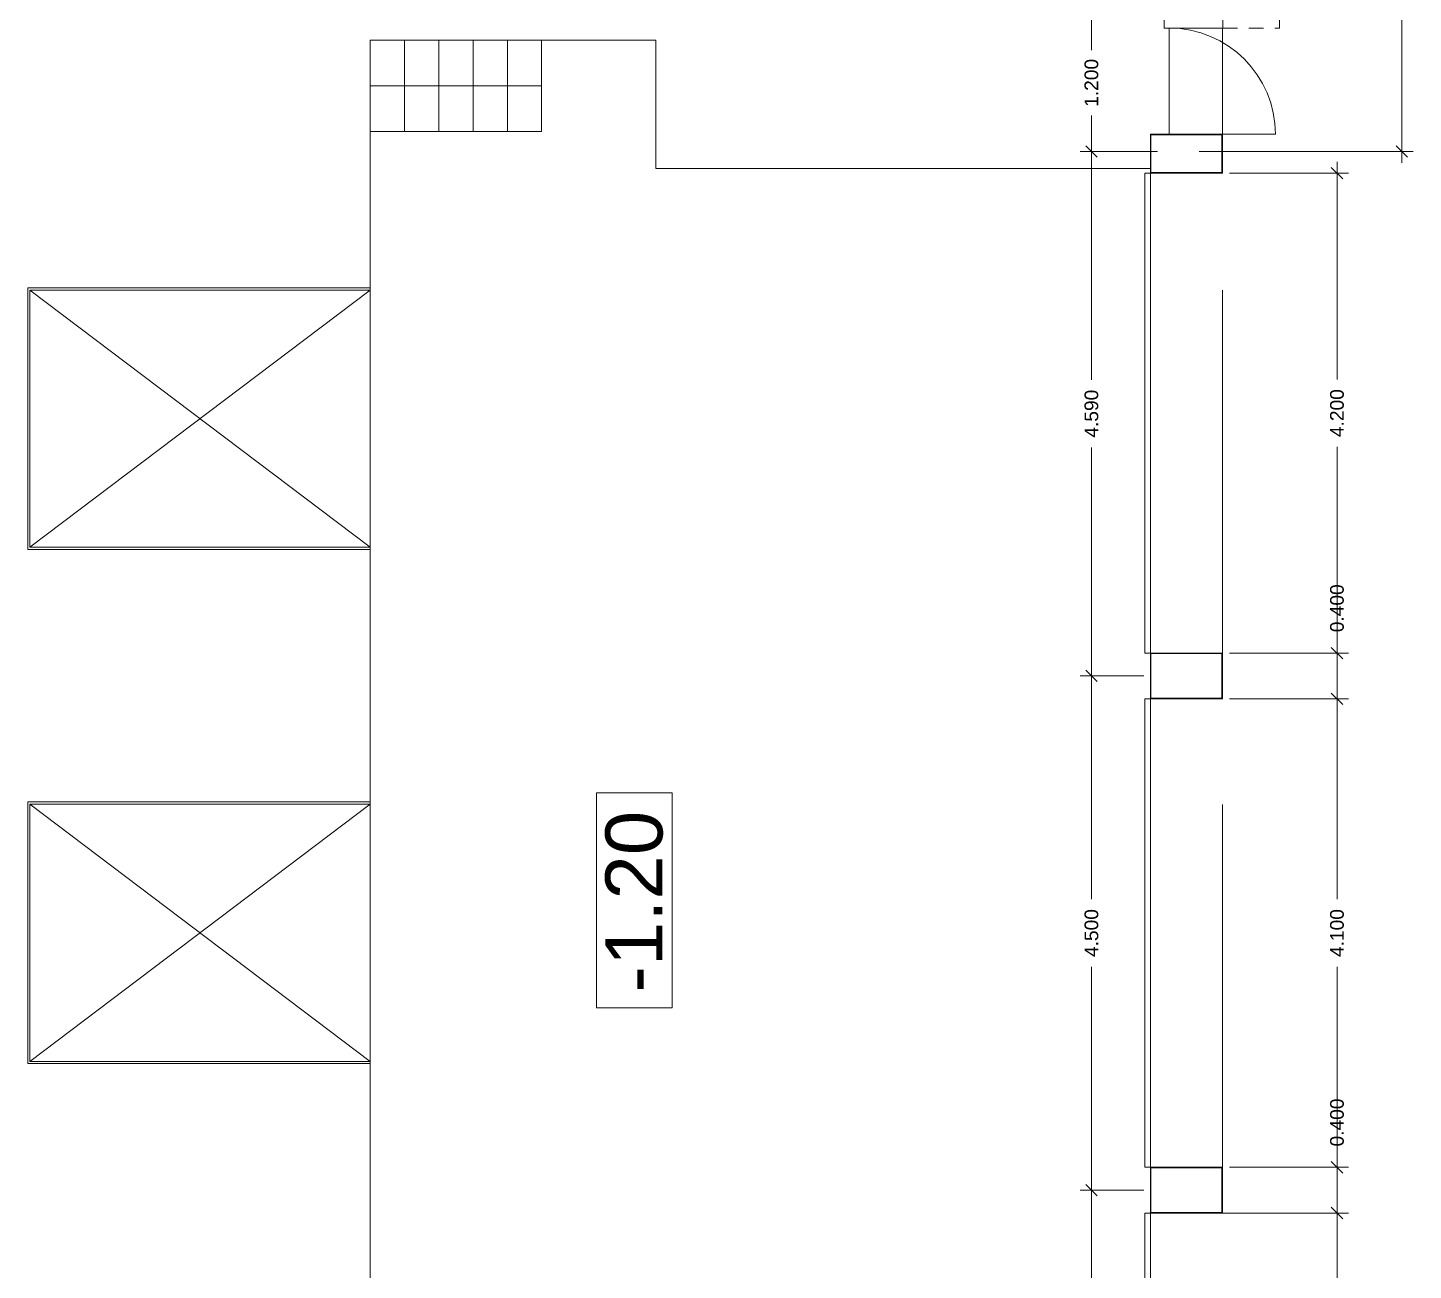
# Model space of a CAD drawing. Header units: millimetres. Extents: x -32 to 1412, y -324 to 2887.
# Drawn here: x 1051.72 to 1063.85, y 1920.69 to 1931.57 of the extents above; entities that cross this region are included whole.
import ezdxf

# ---------------------------------------------------------------- set-up
doc = ezdxf.new("R2010")
doc.units = ezdxf.units.MM
doc.header["$LTSCALE"] = 0.5
doc.linetypes.add('HIDDEN', pattern=[9.525, 6.35, -3.175])
doc.layers.get('0').update_dxf_attribs({"linetype": 'CONTINUOUS'})
doc.layers.add('arquitetura', color=252, linetype='CONTINUOUS', lineweight=5)
doc.styles.add('ARIAL', font='arial.ttf')

# ---------------------------------------------------------------- blocks, each defined once
blk = doc.blocks.new('_OBLIQUE')
at = {"color": 0, "linetype": 'ByBlock'}
blk.add_line((-0.5, -0.5), (0.5, 0.5), dxfattribs=at)

msp = doc.modelspace()

# ---------------------------------------------------------------- linework, layer by layer
at = {"layer": 'arquitetura', "color": 252, "linetype": 'HIDDEN', "ltscale": 0.04}
for p, q in [((1062.676, 1931.564), (1062.676, 1958.58)), ((1062.181, 1931.564), (1062.676, 1931.564))]:
    msp.add_line(p, q, dxfattribs=at)
at = {"layer": 'arquitetura', "color": 252}
for p, q in [((1063.748, 1930.384), (1063.748, 1934.011)), ((1061.03, 1931.784), (1061.03, 1931.371)), ((1061.666, 1931.564), (1061.666, 1931.799)), ((1062.181, 1931.644), (1062.181, 1931.564)), ((1062.181, 1931.564), (1061.666, 1931.564)), ((1061.711, 1931.564), (1061.711, 1930.634)), ((1054.716, 1931.459), (1054.716, 1916.954)), ((1057.216, 1931.459), (1054.716, 1931.459)), ((1055.016, 1931.459), (1055.016, 1930.659)), ((1055.316, 1931.459), (1055.316, 1930.659)), ((1055.616, 1931.459), (1055.616, 1930.659)), ((1055.916, 1931.459), (1055.916, 1930.659)), ((1056.216, 1931.459), (1056.216, 1930.659)), ((1057.216, 1931.459), (1057.216, 1930.334)), ((1056.216, 1931.059), (1054.716, 1931.059)), ((1061.03, 1930.384), (1061.03, 1930.798)), ((1056.216, 1930.659), (1054.716, 1930.659)), ((1061.546, 1930.634), (1061.546, 1930.294)), ((1062.176, 1930.634), (1061.546, 1930.634)), ((1061.551, 1930.629), (1061.551, 1930.299)), ((1062.171, 1930.629), (1061.551, 1930.629)), ((1062.641, 1930.634), (1061.711, 1930.634)), ((1062.171, 1930.299), (1062.171, 1930.629)), ((1062.176, 1930.294), (1062.176, 1930.634)), ((1061.03, 1930.584), (1061.03, 1928.484)), ((1061.609, 1930.484), (1060.93, 1930.484)), ((1061.609, 1930.484), (1060.93, 1930.484)), ((1061.974, 1930.484), (1063.848, 1930.484)), ((1063.18, 1930.394), (1063.18, 1928.489)), ((1061.546, 1930.334), (1057.216, 1930.334)), ((1061.496, 1930.294), (1061.496, 1926.094)), ((1061.546, 1930.294), (1061.496, 1930.294)), ((1061.546, 1926.094), (1061.546, 1930.294)), ((1062.176, 1930.294), (1061.546, 1930.294)), ((1062.171, 1930.299), (1061.551, 1930.299)), ((1062.239, 1930.294), (1063.28, 1930.294)), ((1051.716, 1927.001), (1051.716, 1929.291)), ((1054.716, 1929.291), (1051.716, 1929.291)), ((1054.716, 1929.271), (1051.736, 1927.021)), ((1051.736, 1929.271), (1054.716, 1927.021)), ((1054.716, 1929.271), (1051.736, 1929.271)), ((1051.736, 1927.021), (1051.736, 1929.271)), ((1061.03, 1925.794), (1061.03, 1927.894)), ((1063.18, 1925.994), (1063.18, 1927.899)), ((1054.716, 1927.001), (1051.716, 1927.001)), ((1054.716, 1927.021), (1051.736, 1927.021)), ((1063.18, 1926.094), (1063.18, 1926.194)), ((1061.496, 1926.094), (1061.546, 1926.094)), ((1061.546, 1926.094), (1061.496, 1926.094)), ((1062.176, 1926.094), (1061.546, 1926.094)), ((1061.546, 1925.694), (1061.546, 1926.094)), ((1062.171, 1926.089), (1061.551, 1926.089)), ((1061.551, 1925.699), (1061.551, 1926.089)), ((1062.176, 1926.094), (1061.581, 1926.094)), ((1062.171, 1925.699), (1062.171, 1926.089)), ((1062.176, 1925.694), (1062.176, 1926.094)), ((1062.239, 1926.094), (1063.28, 1926.094)), ((1062.239, 1926.094), (1063.28, 1926.094)), ((1063.18, 1925.594), (1063.18, 1926.094)), ((1061.489, 1925.894), (1060.93, 1925.894)), ((1061.489, 1925.894), (1060.93, 1925.894)), ((1061.03, 1925.994), (1061.03, 1923.939)), ((1063.18, 1925.794), (1063.18, 1923.939)), ((1061.496, 1925.694), (1061.496, 1921.594)), ((1061.546, 1925.694), (1061.496, 1925.694)), ((1061.546, 1925.694), (1061.546, 1921.594)), ((1062.176, 1925.694), (1061.546, 1925.694)), ((1062.171, 1925.699), (1061.551, 1925.699)), ((1062.176, 1925.694), (1061.581, 1925.694)), ((1062.239, 1925.694), (1063.28, 1925.694)), ((1062.239, 1925.694), (1063.28, 1925.694)), ((1054.716, 1924.791), (1051.716, 1924.791)), ((1051.716, 1922.501), (1051.716, 1924.791)), ((1056.696, 1922.989), (1056.696, 1924.871)), ((1056.696, 1924.871), (1057.359, 1924.871)), ((1057.359, 1924.871), (1057.359, 1922.989)), ((1054.716, 1924.771), (1051.736, 1922.521)), ((1051.736, 1922.521), (1051.736, 1924.771)), ((1054.716, 1924.771), (1051.736, 1924.771)), ((1051.736, 1924.771), (1054.716, 1922.521)), ((1061.03, 1921.294), (1061.03, 1923.349)), ((1063.18, 1921.494), (1063.18, 1923.349)), ((1057.359, 1922.989), (1056.696, 1922.989)), ((1054.716, 1922.501), (1051.716, 1922.501)), ((1054.716, 1922.521), (1051.736, 1922.521)), ((1063.18, 1921.594), (1063.18, 1921.694)), ((1061.546, 1921.594), (1061.496, 1921.594)), ((1062.176, 1921.594), (1061.546, 1921.594)), ((1061.546, 1921.194), (1061.546, 1921.594)), ((1062.171, 1921.589), (1061.551, 1921.589)), ((1061.551, 1921.199), (1061.551, 1921.589)), ((1062.171, 1921.199), (1062.171, 1921.589)), ((1062.176, 1921.194), (1062.176, 1921.594)), ((1062.239, 1921.594), (1063.28, 1921.594)), ((1062.239, 1921.594), (1063.28, 1921.594)), ((1063.18, 1921.094), (1063.18, 1921.594)), ((1061.489, 1921.394), (1060.93, 1921.394)), ((1061.489, 1921.394), (1060.93, 1921.394)), ((1061.03, 1921.494), (1061.03, 1919.394)), ((1063.18, 1921.294), (1063.18, 1919.389)), ((1061.496, 1921.194), (1061.496, 1916.994)), ((1061.546, 1921.194), (1061.496, 1921.194)), ((1061.546, 1916.994), (1061.546, 1921.194)), ((1062.176, 1921.194), (1061.546, 1921.194)), ((1062.171, 1921.199), (1061.551, 1921.199)), ((1062.03, 1921.194), (1063.28, 1921.194)), ((1062.03, 1921.194), (1063.28, 1921.194))]:
    msp.add_line(p, q, dxfattribs=at)
at = {"layer": 'arquitetura', "color": 252, "linetype": 'HIDDEN'}
for p, q in [((1062.176, 1930.634), (1062.176, 1931.564)), ((1062.176, 1926.094), (1062.176, 1930.294)), ((1062.176, 1921.594), (1062.176, 1925.694)), ((1062.176, 1916.994), (1062.176, 1921.194))]:
    msp.add_line(p, q, dxfattribs=at)
at = {"layer": 'arquitetura', "color": 252}
msp.add_arc((1061.711, 1930.634), 0.93, 0, 90, dxfattribs=at)

# ---------------------------------------------------------------- block references
at = {"layer": 'arquitetura', "color": 252, "xscale": 0.1, "yscale": 0.1, "zscale": 0.1}
for p, rotation in [((1061.03, 1930.484), 89.99999999999955), ((1061.03, 1930.484), 269.9999999999995), ((1063.748, 1930.484), 269.9999999999995), ((1063.18, 1930.294), 89.99999999999955), ((1063.18, 1926.094), 269.9999999999995), ((1063.18, 1926.094), 89.99999999999955), ((1061.03, 1925.894), 89.99999999999955), ((1061.03, 1925.894), 269.9999999999995), ((1063.18, 1925.694), 269.9999999999995), ((1063.18, 1925.694), 89.99999999999955), ((1063.18, 1921.594), 269.9999999999995), ((1063.18, 1921.594), 89.99999999999955), ((1061.03, 1921.394), 89.99999999999955), ((1061.03, 1921.394), 269.9999999999995), ((1063.18, 1921.194), 269.9999999999995), ((1063.18, 1921.194), 89.99999999999955)]:
    msp.add_blockref('_OBLIQUE', p, dxfattribs=dict(at, rotation=rotation))

# ---------------------------------------------------------------- texts
at = {"layer": 'arquitetura', "color": 252, "style": 'ARIAL'}
msp.add_text('-1.20', height=0.5, rotation=90, dxfattribs=at).set_placement((1057.274, 1923.122))
at = {"layer": 'arquitetura', "color": 252, "char_height": 0.12, "attachment_point": 5, "rotation": 90, "style": 'ARIAL'}
for s, insert in [('\\A1;1.200', (1061.03, 1931.084)), ('\\A1;4.590', (1061.03, 1928.189)), ('\\A1;4.200', (1063.18, 1928.194)), ('\\A1;0.400', (1063.18, 1926.486)), ('\\A1;4.500', (1061.03, 1923.644)), ('\\A1;4.100', (1063.18, 1923.644)), ('\\A1;0.400', (1063.18, 1921.986))]:
    msp.add_mtext(s, dxfattribs=dict(at, insert=insert))

doc.saveas('drawing.dxf')
